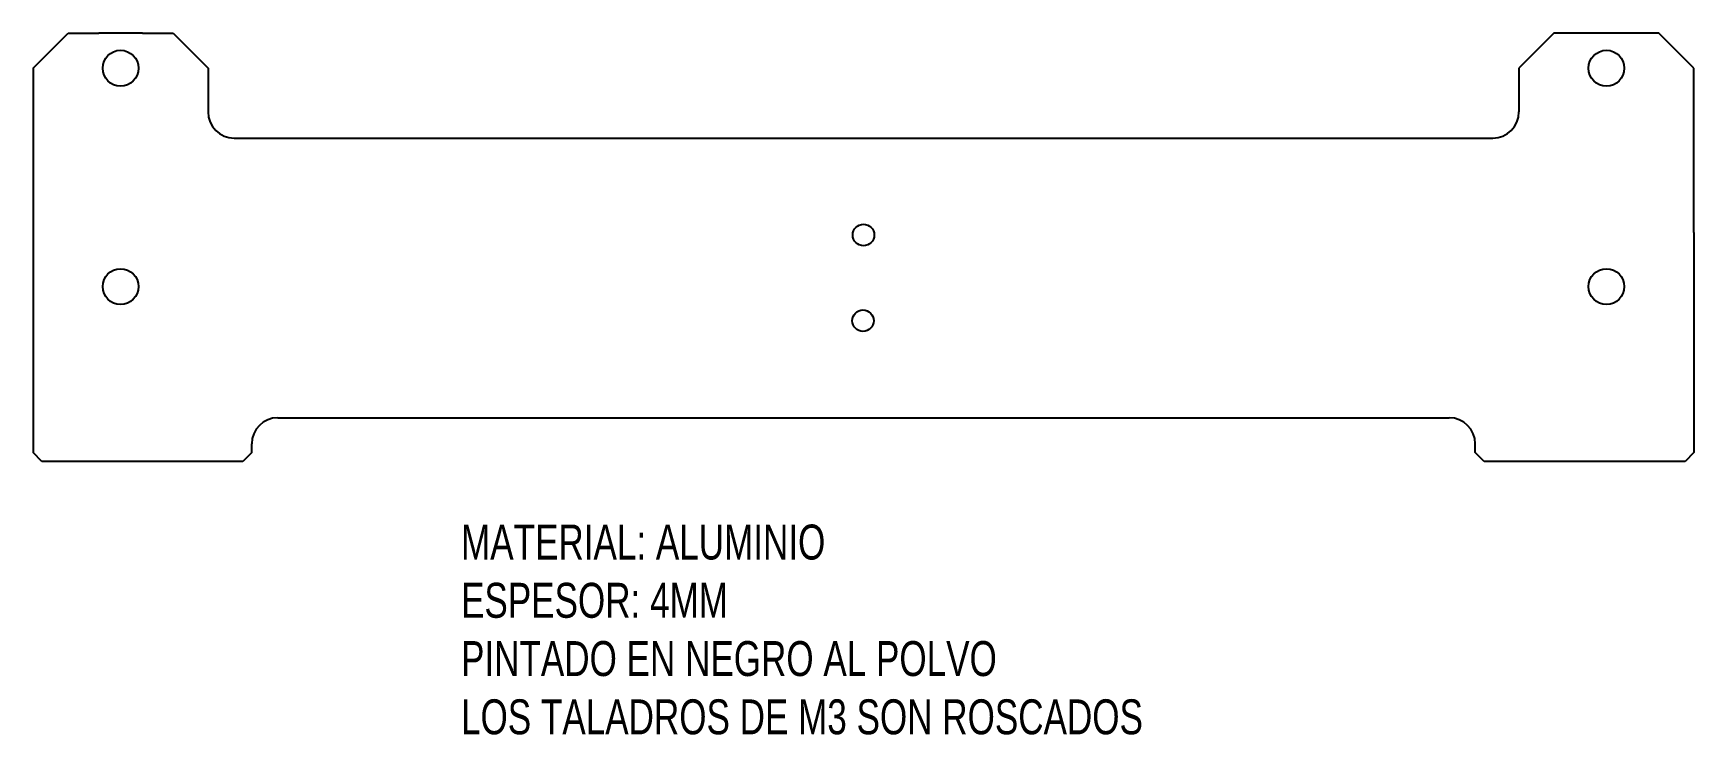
# Model space of a CAD drawing. Header units: millimetres. Extents: x -43 to 147, y -14 to 66.
import ezdxf

# ---------------------------------------------------------------- set-up
doc = ezdxf.new("R2010")
doc.units = ezdxf.units.MM
doc.layers.get('0').update_dxf_attribs({"linetype": 'CONTINUOUS', "lineweight": 25})
doc.layers.add('posterior', color=7, linetype='CONTINUOUS', lineweight=25)
doc.styles.get("Standard").update_dxf_attribs({"font": 'txt', "width": 0.75})

msp = doc.modelspace()

# ---------------------------------------------------------------- linework, layer by layer
for p, q in [((-43, 43.47), (-43, 31.07)), ((147, 43.47), (147, 31.07))]:
    msp.add_line(p, q)
at = {"layer": 'posterior'}
for p, q in [((-43, 62.27), (-39, 66.27)), ((-39, 66.27), (-35.5, 66.27)), ((-30.5, 66.27), (-35.5, 66.27)), ((-30.5, 66.27), (-27, 66.27)), ((-27, 66.27), (-23, 62.27)), ((131, 66.27), (127, 62.27)), ((134.5, 66.27), (131, 66.27)), ((139.5, 66.27), (134.5, 66.27)), ((143, 66.27), (139.5, 66.27)), ((147, 62.27), (143, 66.27)), ((-43, 62.27), (-43, 43.47)), ((-23, 62.27), (-23, 57.27)), ((127, 62.27), (127, 57.27)), ((147, 43.47), (147, 62.27)), ((-20, 54.27), (124, 54.27)), ((-43, 31.07), (-43, 18.27)), ((147, 31.07), (147, 18.27)), ((-15, 22.27), (119, 22.27)), ((-18, 18.27), (-18, 19.27)), ((122, 18.27), (122, 19.27)), ((-42, 17.27), (-43, 18.27)), ((-19, 17.27), (-42, 17.27)), ((-18, 18.27), (-19, 17.27)), ((123, 17.27), (122, 18.27)), ((146, 17.27), (123, 17.27)), ((147, 18.27), (146, 17.27))]:
    msp.add_line(p, q, dxfattribs=at)
for centre, radius in [((-33, 62.27), 2.05), ((137, 62.27), 2.05), ((52, 43.18), 1.23), ((-33, 37.27), 2.05), ((137, 37.27), 2.05), ((51.94, 33.37), 1.23)]:
    msp.add_circle(centre, radius, dxfattribs=at)
for centre, start, end in [((-20, 57.27), 180, 270), ((124, 57.27), 270, 0), ((-15, 19.27), 90, 180), ((119, 19.27), 0, 90)]:
    msp.add_arc(centre, 3, start, end, dxfattribs=at)

# ---------------------------------------------------------------- texts
at = {"layer": 'posterior', "insert": (5.95, 10.04), "char_height": 4, "width": 100, "attachment_point": 1}
msp.add_mtext('MATERIAL: ALUMINIO\\PESPESOR: 4MM\\PPINTADO EN NEGRO AL POLVO\\PLOS TALADROS DE M3 SON ROSCADOS', dxfattribs=at)

doc.saveas('drawing.dxf')
